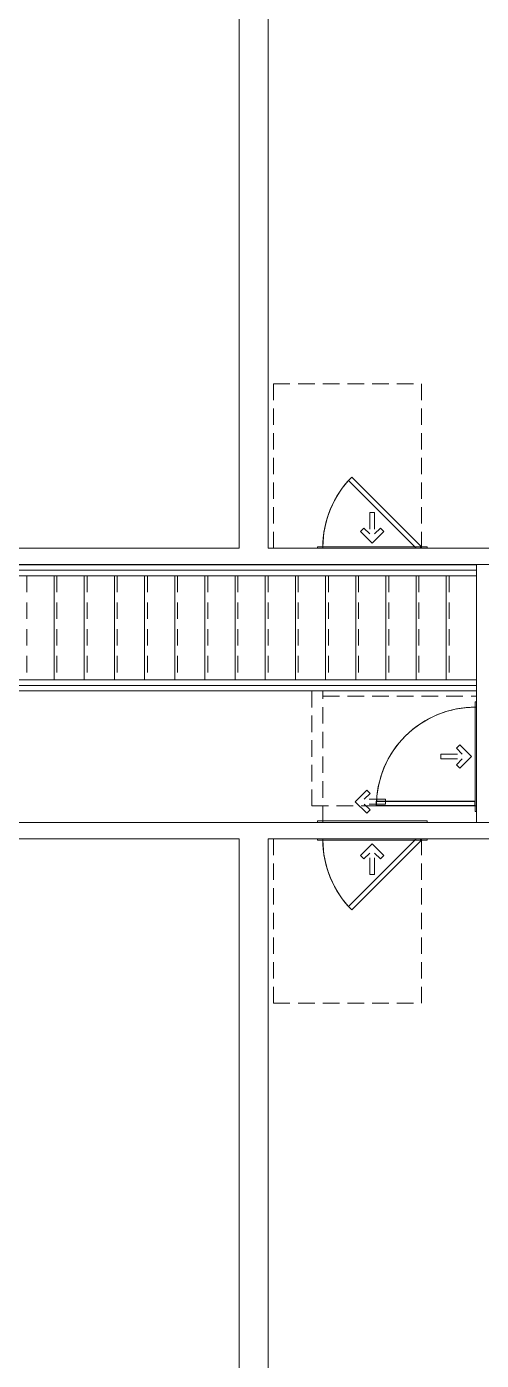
# Model space of a CAD drawing. Header units: inches. Extents: x -84 to 1352, y -121 to 1419.
# Drawn here: x 615.1 to 780.9, y 227.9 to 714.4 of the extents above; entities that cross this region are included whole.
import ezdxf

# ---------------------------------------------------------------- set-up
doc = ezdxf.new("R2010")
doc.units = ezdxf.units.IN
doc.header["$MEASUREMENT"] = 0
doc.linetypes.add('ADA Clearance', pattern=[9, 6, -3])
doc.linetypes.add('Overhead', pattern=[9.75, 6, -3.75])
for name, color, linetype, lineweight in [('A-DOOR', 31, 'Continuous', 15), ('A-DOOR-FRAM', 31, 'Continuous', 9), ('A-FLOR-HRAL', 11, 'Continuous', 9), ('A-WALL', 113, 'Continuous', 15), ('I-WALL', 2, 'Continuous', 15), ('S-STRS', 31, 'Continuous', 9)]:
    doc.layers.add(name, color=color, linetype=linetype, lineweight=lineweight)

# ---------------------------------------------------------------- blocks, each defined once
blk = doc.blocks.new('Door-Single_CE_ - HM Door-2_ HM Frame-V27-ROOF')
at = {"layer": 'A-DOOR', "linetype": 'ADA Clearance', "lineweight": 9}
for p, q in [((-18, 50.5), (24, 50.5)), ((-18, 2.5), (-18, 50.5)), ((30, 50.5), (40, 50.5)), ((40, 50.5), (40, 2.5)), ((-2.02, 14.28), (-6.26, 10.04)), ((-2.02, 5.79), (-6.26, 10.04)), ((-0.78, 13.04), (-2.91, 10.91)), ((4.84, 10.91), (-2.91, 10.91)), ((-0.78, 13.04), (-2.02, 14.28)), ((4.84, 10.91), (4.84, 9.16)), ((4.84, 9.16), (-2.91, 9.16)), ((-0.78, 7.03), (-2.91, 9.16)), ((-0.78, 7.03), (-2.02, 5.79)), ((40, 2.5), (30, 2.5)), ((-4.26, -8.62), (-0.02, -4.37)), ((4.22, -8.62), (-0.02, -4.37)), ((18, -62.5), (18, -2.5)), ((-3.02, -9.85), (-4.26, -8.62)), ((-3.02, -9.85), (-0.89, -7.72)), ((-0.89, -15.47), (-0.89, -7.72)), ((0.86, -15.47), (0.86, -7.72)), ((2.99, -9.85), (0.86, -7.72)), ((2.99, -9.85), (4.22, -8.62)), ((0.86, -15.47), (-0.89, -15.47)), ((-23.95, -62.5), (18, -62.5))]:
    blk.add_line(p, q, dxfattribs=at)
at = {"layer": 'A-DOOR'}
for p, q in [((16.25, -39), (16.25, -3)), ((16.25, -3), (18, -3)), ((18, -3), (18, -39)), ((18, -39), (16.25, -39))]:
    blk.add_line(p, q, dxfattribs=at)
at = {"layer": 'A-DOOR', "lineweight": 25}
for p, q in [((16.25, -39), (16.25, -3)), ((18, -3), (16.25, -3)), ((18, -3), (18, -39)), ((18, -39), (16.25, -39))]:
    blk.add_line(p, q, dxfattribs=at)
at = {"layer": 'A-DOOR', "lineweight": 9}
for start in [179.5, 179.5, 179.5, 180.0012]:
    blk.add_arc((18, -3), 36, start, 270, dxfattribs=at)
at = {"layer": 'A-DOOR-FRAM'}
for p, q in [((-20, 3), (20, 3)), ((-20, 2.5), (-20, 3)), ((20, 3), (20, 2.5)), ((-20, -3), (-20, -2.5)), ((20, -3), (-20, -3)), ((20, -2.5), (20, -3))]:
    blk.add_line(p, q, dxfattribs=at)
blk = doc.blocks.new('Railing - Railing-5154255-ROOF')
at = {"layer": 'A-FLOR-HRAL'}
for p, q in [((603.11, 476.15), (779.11, 476.15)), ((603.11, 474.15), (603.11, 476.15)), ((603.11, 474.15), (779.11, 474.15)), ((779.11, 476.15), (779.11, 474.15))]:
    blk.add_line(p, q, dxfattribs=at)
blk = doc.blocks.new('Railing - Railing-5154259-ROOF')
at = {"layer": 'A-FLOR-HRAL'}
for p, q in [((603.11, 516.15), (779.11, 516.15)), ((603.11, 514.15), (603.11, 516.15)), ((779.11, 516.15), (779.11, 514.15)), ((603.11, 514.15), (779.11, 514.15))]:
    blk.add_line(p, q, dxfattribs=at)
blk = doc.blocks.new('Door-Single_CE_ - HM Door-2_ HM Frame-5154586-ROOF')
at = {"layer": 'A-DOOR', "linetype": 'ADA Clearance', "lineweight": 9}
for p, q in [((-36, 63), (18, 63)), ((-36, 3), (-36, 63)), ((18, 63), (18, 3)), ((-0.89, 15.97), (-0.89, 8.22)), ((0.86, 15.97), (-0.89, 15.97)), ((0.86, 15.97), (0.86, 8.22)), ((-3.02, 10.35), (-4.26, 9.12)), ((-3.02, 10.35), (-0.89, 8.22)), ((2.99, 10.35), (0.86, 8.22)), ((2.99, 10.35), (4.22, 9.12)), ((-4.26, 9.12), (-0.02, 4.87)), ((4.22, 9.12), (-0.02, 4.87)), ((-18, -3), (-18, -3.05)), ((-18, -49.05), (-18, -51)), ((-18, -51), (38, -51))]:
    blk.add_line(p, q, dxfattribs=at)
at = {"layer": 'A-DOOR'}
for p, q in [((-7.46, 28.96), (-8.69, 27.72)), ((-8.69, 27.72), (16.03, 3)), ((18, 3.5), (-7.46, 28.96)), ((17.5, 3), (18, 3.5))]:
    blk.add_line(p, q, dxfattribs=at)
at = {"layer": 'A-DOOR', "lineweight": 25}
for p, q in [((-7.46, 28.96), (-8.69, 27.72)), ((-8.69, 27.72), (16.03, 3)), ((18, 3.5), (-7.46, 28.96)), ((18, 3.5), (17.5, 3))]:
    blk.add_line(p, q, dxfattribs=at)
at = {"layer": 'A-DOOR', "lineweight": 9}
for end in [179.9988, 180.5, 180.5, 180.5]:
    blk.add_arc((18, 3.5), 36, 135, end, dxfattribs=at)
at = {"layer": 'A-DOOR-FRAM'}
for p, q in [((-20, 3.5), (20, 3.5)), ((-20, 3), (-20, 3.5)), ((20, 3.5), (20, 3)), ((-20, -3.05), (-20, -3)), ((20, -3), (20, -3.05))]:
    blk.add_line(p, q, dxfattribs=at)
blk = doc.blocks.new('Door-Single_CE_ - HM Door-2_ HM Frame-5154584-ROOF')
at = {"layer": 'A-DOOR', "linetype": 'ADA Clearance', "lineweight": 9}
for p, q in [((-18, 3), (-18, 50.95)), ((-2.02, 14.78), (-6.26, 10.54)), ((-0.78, 13.54), (-2.02, 14.78)), ((-2.02, 6.29), (-6.26, 10.54)), ((-0.78, 13.54), (-2.91, 11.41)), ((4.84, 11.41), (-2.91, 11.41)), ((4.84, 11.41), (4.84, 9.66)), ((4.84, 9.66), (-2.91, 9.66)), ((-0.78, 7.53), (-2.91, 9.66)), ((-0.78, 7.53), (-2.02, 6.29)), ((-36, -3), (-36, -63)), ((18, -63), (18, -3)), ((-4.26, -9.12), (-0.02, -4.87)), ((-3.02, -10.35), (-4.26, -9.12)), ((-3.02, -10.35), (-0.89, -8.22)), ((-0.89, -15.97), (-0.89, -8.22)), ((4.22, -9.12), (-0.02, -4.87)), ((0.86, -15.97), (0.86, -8.22)), ((2.99, -10.35), (0.86, -8.22)), ((2.99, -10.35), (4.22, -9.12)), ((0.86, -15.97), (-0.89, -15.97)), ((-36, -63), (18, -63))]:
    blk.add_line(p, q, dxfattribs=at)
at = {"layer": 'A-DOOR'}
for p, q in [((-8.69, -27.72), (16.03, -3)), ((18, -3.5), (-7.46, -28.96)), ((17.5, -3), (18, -3.5)), ((-7.46, -28.96), (-8.69, -27.72))]:
    blk.add_line(p, q, dxfattribs=at)
at = {"layer": 'A-DOOR', "lineweight": 25}
for p, q in [((-8.69, -27.72), (16.03, -3)), ((18, -3.5), (-7.46, -28.96)), ((18, -3.5), (17.5, -3)), ((-7.46, -28.96), (-8.69, -27.72))]:
    blk.add_line(p, q, dxfattribs=at)
at = {"layer": 'A-DOOR', "lineweight": 9}
for start in [179.5, 179.5, 179.5, 180.0012]:
    blk.add_arc((18, -3.5), 36, start, 225, dxfattribs=at)
at = {"layer": 'A-DOOR-FRAM'}
for p, q in [((-20, 3.5), (20, 3.5)), ((-20, 3), (-20, 3.5)), ((20, 3.5), (20, 3)), ((-20, -3.5), (-20, -3)), ((20, -3.5), (-20, -3.5)), ((20, -3), (20, -3.5))]:
    blk.add_line(p, q, dxfattribs=at)

msp = doc.modelspace()

# ---------------------------------------------------------------- linework, layer by layer
at = {"layer": 'A-WALL'}
for p, q in [((692.61, 524.2), (692.61, 927.2)), ((703.11, 927.2), (703.11, 524.2)), ((553.09, 524.2), (692.61, 524.2)), ((703.11, 524.2), (842.63, 524.2)), ((866.86, 518.2), (362.36, 518.2)), ((362.36, 424.2), (866.86, 424.2)), ((692.61, 418.2), (553.09, 418.2)), ((692.61, 15.2), (692.61, 418.2)), ((703.11, 418.2), (703.11, 15.2)), ((842.63, 418.2), (703.11, 418.2))]:
    msp.add_line(p, q, dxfattribs=at)
at = {"layer": 'I-WALL'}
for p, q in [((779.11, 518.15), (779.11, 518.2)), ((779.11, 424.2), (779.11, 472.15))]:
    msp.add_line(p, q, dxfattribs=at)
at = {"layer": 'S-STRS'}
for p, q in [((603.11, 518.15), (779.11, 518.15)), ((779.11, 516.15), (779.11, 518.15)), ((625.11, 514.15), (625.11, 476.15)), ((636.11, 514.15), (636.11, 476.15)), ((647.11, 514.15), (647.11, 476.15)), ((658.11, 514.15), (658.11, 476.15)), ((669.11, 514.15), (669.11, 476.15)), ((680.11, 514.15), (680.11, 476.15)), ((691.11, 514.15), (691.11, 476.15)), ((702.11, 514.15), (702.11, 476.15)), ((713.11, 514.15), (713.11, 476.15)), ((724.11, 514.15), (724.11, 476.15)), ((735.11, 514.15), (735.11, 476.15)), ((746.11, 514.15), (746.11, 476.15)), ((757.11, 514.15), (757.11, 476.15)), ((768.11, 514.15), (768.11, 476.15)), ((779.11, 514.15), (779.11, 476.15)), ((603.11, 472.15), (779.11, 472.15)), ((779.11, 472.15), (779.11, 474.15))]:
    msp.add_line(p, q, dxfattribs=at)
at = {"layer": 'S-STRS', "linetype": 'Overhead'}
for p, q in [((615.11, 514.15), (615.11, 476.15)), ((626.11, 514.15), (626.11, 476.15)), ((637.11, 514.15), (637.11, 476.15)), ((648.11, 514.15), (648.11, 476.15)), ((659.11, 514.15), (659.11, 476.15)), ((670.11, 514.15), (670.11, 476.15)), ((681.11, 514.15), (681.11, 476.15)), ((692.11, 514.15), (692.11, 476.15)), ((703.11, 514.15), (703.11, 476.15)), ((714.11, 514.15), (714.11, 476.15)), ((725.11, 514.15), (725.11, 476.15)), ((736.11, 514.15), (736.11, 476.15)), ((747.11, 514.15), (747.11, 476.15)), ((758.11, 514.15), (758.11, 476.15)), ((769.11, 514.15), (769.11, 476.15))]:
    msp.add_line(p, q, dxfattribs=at)

# ---------------------------------------------------------------- block references
at = {"layer": 'A-DOOR', "lineweight": 9}
for name, p in [('Door-Single_CE_ - HM Door-2_ HM Frame-5154586-ROOF', (741.11, 521.2)), ('Door-Single_CE_ - HM Door-2_ HM Frame-5154584-ROOF', (741.11, 421.2))]:
    msp.add_blockref(name, p, dxfattribs=at)
at = {"layer": 'A-DOOR', "lineweight": 9, "rotation": 269.9999999999999}
msp.add_blockref('Door-Single_CE_ - HM Door-2_ HM Frame-V27-ROOF', (781.61, 448.2), dxfattribs=at)
at = {"layer": 'A-FLOR-HRAL'}
for name in ['Railing - Railing-5154259-ROOF', 'Railing - Railing-5154255-ROOF']:
    msp.add_blockref(name, (0, 0), dxfattribs=at)

doc.saveas('drawing.dxf')
